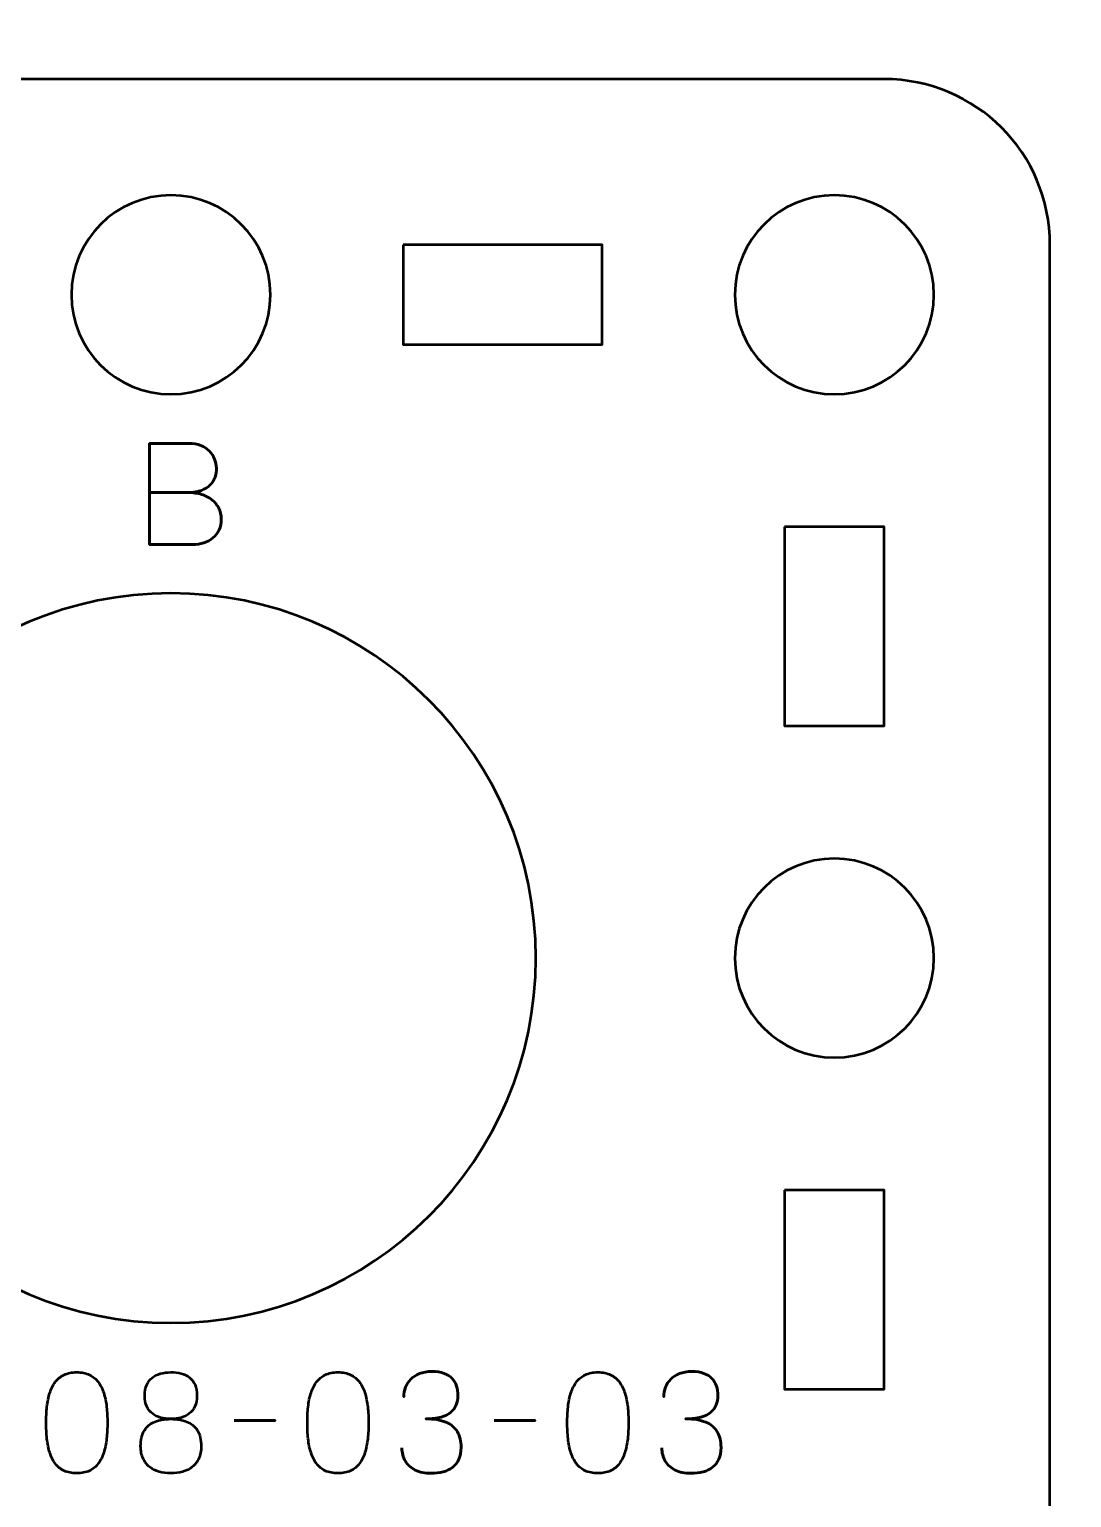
# Model space of a CAD drawing. Header units: centimetres. Extents: x -17.9 to -3.1, y -25.3 to -4.3.
# Drawn here: x -9.577 to -6.435, y -22.077 to -17.65 of the extents above; entities that cross this region are included whole.
import ezdxf

# ---------------------------------------------------------------- set-up
doc = ezdxf.new("R2010")
doc.units = ezdxf.units.CM
doc.header["$MEASUREMENT"] = 0
doc.layers.add('Layer 1', color=7, linetype='Continuous')

msp = doc.modelspace()

# ---------------------------------------------------------------- linework, layer by layer
at = {"layer": 'Layer 1', "color": 22, "lineweight": 53}
msp.add_open_spline([(-17.90003, -24.8499), (-17.90003, -24.8499), (-17.90003, -4.84994), (-17.90003, -4.84994), (-17.90003, -4.84994), (-17.90003, -4.57297), (-17.67694, -4.34998), (-17.39994, -4.34998), (-17.39994, -4.34998), (-17.39994, -4.34998), (-3.60007, -4.34998), (-3.60007, -4.34998), (-3.60007, -4.34998), (-3.32293, -4.34998), (-3.09997, -4.57297), (-3.09997, -4.84994), (-3.09997, -4.84994), (-3.09997, -4.84994), (-3.09997, -24.8499), (-3.09997, -24.8499), (-3.09997, -24.8499), (-3.09997, -25.1269), (-3.32293, -25.34999), (-3.60007, -25.34999), (-3.60007, -25.34999), (-3.60007, -25.34999), (-17.39994, -25.34999), (-17.39994, -25.34999), (-17.39994, -25.34999), (-17.67694, -25.34999), (-17.90003, -25.1269), (-17.90003, -24.8499)], degree=3, knots=[0, 0, 0, 0, 0.125, 0.125, 0.125, 0.125, 0.25, 0.25, 0.25, 0.25, 0.375, 0.375, 0.375, 0.375, 0.5, 0.5, 0.5, 0.5, 0.625, 0.625, 0.625, 0.625, 0.75, 0.75, 0.75, 0.75, 0.875, 0.875, 0.875, 0.875, 1, 1, 1, 1], dxfattribs=at)
at = {"layer": 'Layer 1', "color": 2, "lineweight": 53}
msp.add_open_spline([(-11.29993, -17.79997), (-11.29993, -17.79997), (-7.00006, -17.79997), (-7.00006, -17.79997), (-7.00006, -17.79997), (-6.72292, -17.79997), (-6.49996, -18.02306), (-6.49996, -18.30006), (-6.49996, -18.30006), (-6.49996, -18.30006), (-6.49996, -22.59993), (-6.49996, -22.59993), (-6.49996, -22.59993), (-6.49996, -22.87707), (-6.72292, -23.10003), (-7.00006, -23.10003), (-7.00006, -23.10003), (-7.00006, -23.10003), (-11.29993, -23.10003), (-11.29993, -23.10003), (-11.29993, -23.10003), (-11.57693, -23.10003), (-11.80002, -22.87707), (-11.80002, -22.59993), (-11.80002, -22.59993), (-11.80002, -22.59993), (-11.80002, -18.30006), (-11.80002, -18.30006), (-11.80002, -18.30006), (-11.80002, -18.02306), (-11.57693, -17.79997), (-11.29993, -17.79997)], degree=3, knots=[0, 0, 0, 0, 0.125, 0.125, 0.125, 0.125, 0.25, 0.25, 0.25, 0.25, 0.375, 0.375, 0.375, 0.375, 0.5, 0.5, 0.5, 0.5, 0.625, 0.625, 0.625, 0.625, 0.75, 0.75, 0.75, 0.75, 0.875, 0.875, 0.875, 0.875, 1, 1, 1, 1], dxfattribs=at)
at = {"layer": 'Layer 1', "lineweight": 53}
for points in [[(-8.84992, -18.45), (-8.84992, -18.61577), (-8.98429, -18.75), (-9.14992, -18.75), (-9.14992, -18.75), (-9.31569, -18.75), (-9.44992, -18.61577), (-9.44992, -18.45), (-9.44992, -18.45), (-9.44992, -18.28433), (-9.31569, -18.14999), (-9.14992, -18.14999), (-9.14992, -18.14999), (-8.98429, -18.14999), (-8.84992, -18.28433), (-8.84992, -18.45)], [(-6.84999, -18.45), (-6.84999, -18.61577), (-6.98432, -18.75), (-7.14999, -18.75), (-7.14999, -18.75), (-7.31562, -18.75), (-7.44999, -18.61577), (-7.44999, -18.45), (-7.44999, -18.45), (-7.44999, -18.28433), (-7.31562, -18.14999), (-7.14999, -18.14999), (-7.14999, -18.14999), (-6.98432, -18.14999), (-6.84999, -18.28433), (-6.84999, -18.45)], [(-8.45001, -18.30006), (-8.45001, -18.30006), (-7.85001, -18.30006), (-7.85001, -18.30006), (-7.85001, -18.30006), (-7.85001, -18.30006), (-7.85001, -18.60007), (-7.85001, -18.60007), (-7.85001, -18.60007), (-7.85001, -18.60007), (-8.45001, -18.60007), (-8.45001, -18.60007), (-8.45001, -18.60007), (-8.45001, -18.60007), (-8.45001, -18.30006), (-8.45001, -18.30006)], [(-7.30006, -19.15001), (-7.30006, -19.15001), (-7.00006, -19.15001), (-7.00006, -19.15001), (-7.00006, -19.15001), (-7.00006, -19.15001), (-7.00006, -19.75002), (-7.00006, -19.75002), (-7.00006, -19.75002), (-7.00006, -19.75002), (-7.30006, -19.75002), (-7.30006, -19.75002), (-7.30006, -19.75002), (-7.30006, -19.75002), (-7.30006, -19.15001), (-7.30006, -19.15001)], [(-6.84999, -20.45007), (-6.84999, -20.6157), (-6.98432, -20.75007), (-7.14999, -20.75007), (-7.14999, -20.75007), (-7.31562, -20.75007), (-7.44999, -20.6157), (-7.44999, -20.45007), (-7.44999, -20.45007), (-7.44999, -20.2843), (-7.31562, -20.15007), (-7.14999, -20.15007), (-7.14999, -20.15007), (-6.98432, -20.15007), (-6.84999, -20.2843), (-6.84999, -20.45007)], [(-7.30006, -21.14998), (-7.30006, -21.14998), (-7.00006, -21.14998), (-7.00006, -21.14998), (-7.00006, -21.14998), (-7.00006, -21.14998), (-7.00006, -21.74998), (-7.00006, -21.74998), (-7.00006, -21.74998), (-7.00006, -21.74998), (-7.30006, -21.74998), (-7.30006, -21.74998), (-7.30006, -21.74998), (-7.30006, -21.74998), (-7.30006, -21.14998), (-7.30006, -21.14998)]]:
    msp.add_open_spline(points, degree=3, knots=[0, 0, 0, 0, 0.25, 0.25, 0.25, 0.25, 0.5, 0.5, 0.5, 0.5, 0.75, 0.75, 0.75, 0.75, 1, 1, 1, 1], dxfattribs=at)
at = {"layer": 'Layer 1', "color": 30, "lineweight": 53}
for points, knots in [([(-9.21459, -19.04636), (-9.21459, -19.04636), (-9.09733, -19.04636), (-9.09733, -19.04636), (-9.09733, -19.04636), (-9.08209, -19.04629), (-9.06911, -19.04418), (-9.05817, -19.04001), (-9.05817, -19.04001), (-9.0473, -19.03592), (-9.03849, -19.03035), (-9.03164, -19.02336), (-9.03164, -19.02336), (-9.0248, -19.01638), (-9.01986, -19.00848), (-9.01675, -18.99973), (-9.01675, -18.99973), (-9.01372, -18.99105), (-9.01231, -18.98202), (-9.01266, -18.97271), (-9.01266, -18.97271), (-9.01309, -18.96339), (-9.01506, -18.95436), (-9.01859, -18.94554), (-9.01859, -18.94554), (-9.02205, -18.93672), (-9.02727, -18.92875), (-9.03411, -18.92162), (-9.03411, -18.92162), (-9.04095, -18.9145), (-9.04949, -18.90885), (-9.05986, -18.90469), (-9.05986, -18.90469), (-9.07024, -18.90046), (-9.08244, -18.89827), (-9.09648, -18.8982), (-9.09648, -18.8982), (-9.09648, -18.8982), (-9.21459, -18.8982), (-9.21459, -18.8982), (-9.21459, -18.8982), (-9.21459, -18.8982), (-9.21459, -19.20342), (-9.21459, -19.20342), (-9.21459, -19.20342), (-9.21459, -19.20342), (-9.08463, -19.20342), (-9.08463, -19.20342), (-9.08463, -19.20342), (-9.07249, -19.20342), (-9.0612, -19.20166), (-9.05076, -19.1982), (-9.05076, -19.1982), (-9.04032, -19.19467), (-9.03122, -19.18966), (-9.02332, -19.18296), (-9.02332, -19.18296), (-9.01548, -19.17633), (-9.00935, -19.16828), (-9.00497, -19.15876), (-9.00497, -19.15876), (-9.0006, -19.14923), (-8.99834, -19.13844), (-8.99827, -19.12637), (-8.99827, -19.12637), (-8.99855, -19.11424), (-9.00109, -19.1033), (-9.00596, -19.0935), (-9.00596, -19.0935), (-9.01083, -19.08369), (-9.0176, -19.07529), (-9.02635, -19.06824), (-9.02635, -19.06824), (-9.0351, -19.06125), (-9.04554, -19.05582), (-9.05754, -19.05208), (-9.05754, -19.05208), (-9.06953, -19.04834), (-9.08279, -19.04644), (-9.09733, -19.04636), (-9.09733, -19.04636), (-9.08279, -19.04644), (-9.06953, -19.04834), (-9.05754, -19.05208), (-9.05754, -19.05208), (-9.04554, -19.05582), (-9.0351, -19.06125), (-9.02635, -19.06824), (-9.02635, -19.06824), (-9.0176, -19.07529), (-9.01083, -19.08369), (-9.00596, -19.0935), (-9.00596, -19.0935), (-9.00109, -19.1033), (-8.99855, -19.11424), (-8.99827, -19.12637), (-8.99827, -19.12637), (-8.99834, -19.13844), (-9.0006, -19.14923), (-9.00497, -19.15876), (-9.00497, -19.15876), (-9.00935, -19.16828), (-9.01548, -19.17633), (-9.02332, -19.18296), (-9.02332, -19.18296), (-9.03122, -19.18966), (-9.04032, -19.19467), (-9.05076, -19.1982), (-9.05076, -19.1982), (-9.0612, -19.20166), (-9.07249, -19.20342), (-9.08463, -19.20342), (-9.08463, -19.20342), (-9.08463, -19.20342), (-9.21459, -19.20342), (-9.21459, -19.20342), (-9.21459, -19.20342), (-9.21459, -19.20342), (-9.21459, -18.8982), (-9.21459, -18.8982), (-9.21459, -18.8982), (-9.21459, -18.8982), (-9.09648, -18.8982), (-9.09648, -18.8982), (-9.09648, -18.8982), (-9.08244, -18.89827), (-9.07024, -18.90046), (-9.05986, -18.90469), (-9.05986, -18.90469), (-9.04949, -18.90885), (-9.04095, -18.9145), (-9.03411, -18.92162), (-9.03411, -18.92162), (-9.02727, -18.92875), (-9.02205, -18.93672), (-9.01859, -18.94554), (-9.01859, -18.94554), (-9.01506, -18.95436), (-9.01309, -18.96339), (-9.01266, -18.97271), (-9.01266, -18.97271), (-9.01231, -18.98202), (-9.01372, -18.99105), (-9.01675, -18.99973), (-9.01675, -18.99973), (-9.01986, -19.00848), (-9.0248, -19.01638), (-9.03164, -19.02336), (-9.03164, -19.02336), (-9.03849, -19.03035), (-9.0473, -19.03592), (-9.05817, -19.04001), (-9.05817, -19.04001), (-9.06911, -19.04418), (-9.08209, -19.04629), (-9.09733, -19.04636), (-9.09733, -19.04636), (-9.09733, -19.04636), (-9.21459, -19.04636), (-9.21459, -19.04636)], [0, 0, 0, 0, 0.025, 0.025, 0.025, 0.025, 0.05, 0.05, 0.05, 0.05, 0.075, 0.075, 0.075, 0.075, 0.1, 0.1, 0.1, 0.1, 0.125, 0.125, 0.125, 0.125, 0.15, 0.15, 0.15, 0.15, 0.175, 0.175, 0.175, 0.175, 0.2, 0.2, 0.2, 0.2, 0.225, 0.225, 0.225, 0.225, 0.25, 0.25, 0.25, 0.25, 0.275, 0.275, 0.275, 0.275, 0.3, 0.3, 0.3, 0.3, 0.325, 0.325, 0.325, 0.325, 0.35, 0.35, 0.35, 0.35, 0.375, 0.375, 0.375, 0.375, 0.4, 0.4, 0.4, 0.4, 0.425, 0.425, 0.425, 0.425, 0.45, 0.45, 0.45, 0.45, 0.475, 0.475, 0.475, 0.475, 0.5, 0.5, 0.5, 0.5, 0.525, 0.525, 0.525, 0.525, 0.55, 0.55, 0.55, 0.55, 0.575, 0.575, 0.575, 0.575, 0.6, 0.6, 0.6, 0.6, 0.625, 0.625, 0.625, 0.625, 0.65, 0.65, 0.65, 0.65, 0.675, 0.675, 0.675, 0.675, 0.7, 0.7, 0.7, 0.7, 0.725, 0.725, 0.725, 0.725, 0.75, 0.75, 0.75, 0.75, 0.775, 0.775, 0.775, 0.775, 0.8, 0.8, 0.8, 0.8, 0.825, 0.825, 0.825, 0.825, 0.85, 0.85, 0.85, 0.85, 0.875, 0.875, 0.875, 0.875, 0.9, 0.9, 0.9, 0.9, 0.925, 0.925, 0.925, 0.925, 0.95, 0.95, 0.95, 0.95, 0.975, 0.975, 0.975, 0.975, 1, 1, 1, 1]), ([(-9.43387, -22.00342), (-9.41906, -22.00335), (-9.40629, -22.00074), (-9.39563, -21.99566), (-9.39563, -21.99566), (-9.38505, -21.99058), (-9.37623, -21.98331), (-9.36918, -21.97407), (-9.36918, -21.97407), (-9.36219, -21.96476), (-9.35669, -21.95375), (-9.3526, -21.94105), (-9.3526, -21.94105), (-9.34857, -21.92835), (-9.34568, -21.91445), (-9.34406, -21.89921), (-9.34406, -21.89921), (-9.34236, -21.88397), (-9.34152, -21.86795), (-9.34159, -21.85102), (-9.34159, -21.85102), (-9.34152, -21.83416), (-9.34236, -21.81814), (-9.34406, -21.80297), (-9.34406, -21.80297), (-9.34568, -21.7878), (-9.34857, -21.77383), (-9.3526, -21.76113), (-9.3526, -21.76113), (-9.35669, -21.7485), (-9.36219, -21.7375), (-9.36918, -21.72811), (-9.36918, -21.72811), (-9.37623, -21.7188), (-9.38505, -21.71153), (-9.39563, -21.70645), (-9.39563, -21.70645), (-9.40629, -21.7013), (-9.41906, -21.69869), (-9.43387, -21.69862), (-9.43387, -21.69862), (-9.44869, -21.69869), (-9.46146, -21.7013), (-9.47212, -21.70645), (-9.47212, -21.70645), (-9.4827, -21.71153), (-9.49152, -21.7188), (-9.49857, -21.72811), (-9.49857, -21.72811), (-9.50556, -21.7375), (-9.51106, -21.7485), (-9.51515, -21.76113), (-9.51515, -21.76113), (-9.51918, -21.77383), (-9.52207, -21.7878), (-9.52369, -21.80297), (-9.52369, -21.80297), (-9.52538, -21.81814), (-9.52623, -21.83416), (-9.52616, -21.85102), (-9.52616, -21.85102), (-9.52623, -21.86795), (-9.52538, -21.88397), (-9.52369, -21.89921), (-9.52369, -21.89921), (-9.52207, -21.91445), (-9.51918, -21.92835), (-9.51515, -21.94105), (-9.51515, -21.94105), (-9.51106, -21.95375), (-9.50556, -21.96476), (-9.49857, -21.97407), (-9.49857, -21.97407), (-9.49152, -21.98331), (-9.4827, -21.99058), (-9.47212, -21.99566), (-9.47212, -21.99566), (-9.46146, -22.00074), (-9.44869, -22.00335), (-9.43387, -22.00342)], [0, 0, 0, 0, 0.05, 0.05, 0.05, 0.05, 0.1, 0.1, 0.1, 0.1, 0.15, 0.15, 0.15, 0.15, 0.2, 0.2, 0.2, 0.2, 0.25, 0.25, 0.25, 0.25, 0.3, 0.3, 0.3, 0.3, 0.35, 0.35, 0.35, 0.35, 0.4, 0.4, 0.4, 0.4, 0.45, 0.45, 0.45, 0.45, 0.5, 0.5, 0.5, 0.5, 0.55, 0.55, 0.55, 0.55, 0.6, 0.6, 0.6, 0.6, 0.65, 0.65, 0.65, 0.65, 0.7, 0.7, 0.7, 0.7, 0.75, 0.75, 0.75, 0.75, 0.8, 0.8, 0.8, 0.8, 0.85, 0.85, 0.85, 0.85, 0.9, 0.9, 0.9, 0.9, 0.95, 0.95, 0.95, 0.95, 1, 1, 1, 1]), ([(-9.43387, -22.00342), (-9.41906, -22.00335), (-9.40629, -22.00074), (-9.39563, -21.99566), (-9.39563, -21.99566), (-9.38505, -21.99058), (-9.37623, -21.98331), (-9.36918, -21.97407), (-9.36918, -21.97407), (-9.36219, -21.96476), (-9.35669, -21.95375), (-9.3526, -21.94105), (-9.3526, -21.94105), (-9.34857, -21.92835), (-9.34568, -21.91445), (-9.34406, -21.89921), (-9.34406, -21.89921), (-9.34236, -21.88397), (-9.34152, -21.86795), (-9.34159, -21.85102), (-9.34159, -21.85102), (-9.34152, -21.83416), (-9.34236, -21.81814), (-9.34406, -21.80297), (-9.34406, -21.80297), (-9.34568, -21.7878), (-9.34857, -21.77383), (-9.3526, -21.76113), (-9.3526, -21.76113), (-9.35669, -21.7485), (-9.36219, -21.7375), (-9.36918, -21.72811), (-9.36918, -21.72811), (-9.37623, -21.7188), (-9.38505, -21.71153), (-9.39563, -21.70645), (-9.39563, -21.70645), (-9.40629, -21.7013), (-9.41906, -21.69869), (-9.43387, -21.69862), (-9.43387, -21.69862), (-9.44869, -21.69869), (-9.46146, -21.7013), (-9.47212, -21.70645), (-9.47212, -21.70645), (-9.4827, -21.71153), (-9.49152, -21.7188), (-9.49857, -21.72811), (-9.49857, -21.72811), (-9.50556, -21.7375), (-9.51106, -21.7485), (-9.51515, -21.76113), (-9.51515, -21.76113), (-9.51918, -21.77383), (-9.52207, -21.7878), (-9.52369, -21.80297), (-9.52369, -21.80297), (-9.52538, -21.81814), (-9.52623, -21.83416), (-9.52616, -21.85102), (-9.52616, -21.85102), (-9.52623, -21.86795), (-9.52538, -21.88397), (-9.52369, -21.89921), (-9.52369, -21.89921), (-9.52207, -21.91445), (-9.51918, -21.92835), (-9.51515, -21.94105), (-9.51515, -21.94105), (-9.51106, -21.95375), (-9.50556, -21.96476), (-9.49857, -21.97407), (-9.49857, -21.97407), (-9.49152, -21.98331), (-9.4827, -21.99058), (-9.47212, -21.99566), (-9.47212, -21.99566), (-9.46146, -22.00074), (-9.44869, -22.00335), (-9.43387, -22.00342)], [0, 0, 0, 0, 0.05, 0.05, 0.05, 0.05, 0.1, 0.1, 0.1, 0.1, 0.15, 0.15, 0.15, 0.15, 0.2, 0.2, 0.2, 0.2, 0.25, 0.25, 0.25, 0.25, 0.3, 0.3, 0.3, 0.3, 0.35, 0.35, 0.35, 0.35, 0.4, 0.4, 0.4, 0.4, 0.45, 0.45, 0.45, 0.45, 0.5, 0.5, 0.5, 0.5, 0.55, 0.55, 0.55, 0.55, 0.6, 0.6, 0.6, 0.6, 0.65, 0.65, 0.65, 0.65, 0.7, 0.7, 0.7, 0.7, 0.75, 0.75, 0.75, 0.75, 0.8, 0.8, 0.8, 0.8, 0.85, 0.85, 0.85, 0.85, 0.9, 0.9, 0.9, 0.9, 0.95, 0.95, 0.95, 0.95, 1, 1, 1, 1]), ([(-9.15024, -21.83959), (-9.13938, -21.83959), (-9.12922, -21.83832), (-9.11969, -21.83578), (-9.11969, -21.83578), (-9.11024, -21.83317), (-9.10191, -21.82908), (-9.09465, -21.8235), (-9.09465, -21.8235), (-9.08745, -21.81793), (-9.08181, -21.81066), (-9.07771, -21.8017), (-9.07771, -21.8017), (-9.07362, -21.79281), (-9.07158, -21.78202), (-9.07151, -21.76932), (-9.07151, -21.76932), (-9.07158, -21.75662), (-9.07355, -21.74575), (-9.07743, -21.73672), (-9.07743, -21.73672), (-9.08131, -21.72769), (-9.08682, -21.72028), (-9.09387, -21.71457), (-9.09387, -21.71457), (-9.10093, -21.70892), (-9.10925, -21.70476), (-9.11885, -21.70215), (-9.11885, -21.70215), (-9.12837, -21.69954), (-9.13889, -21.69841), (-9.15024, -21.69862), (-9.15024, -21.69862), (-9.1616, -21.69876), (-9.17212, -21.70025), (-9.18164, -21.70286), (-9.18164, -21.70286), (-9.19124, -21.70554), (-9.19956, -21.70963), (-9.20662, -21.7152), (-9.20662, -21.7152), (-9.21367, -21.72078), (-9.21918, -21.72804), (-9.22306, -21.73693), (-9.22306, -21.73693), (-9.22694, -21.74589), (-9.22891, -21.75662), (-9.22898, -21.76932), (-9.22898, -21.76932), (-9.22891, -21.78202), (-9.22687, -21.79281), (-9.22277, -21.8017), (-9.22277, -21.8017), (-9.21868, -21.81066), (-9.21304, -21.81793), (-9.20577, -21.8235), (-9.20577, -21.8235), (-9.19857, -21.82908), (-9.19025, -21.83317), (-9.18079, -21.83578), (-9.18079, -21.83578), (-9.17127, -21.83832), (-9.16111, -21.83959), (-9.15024, -21.83959)], [0, 0, 0, 0, 0.0625, 0.0625, 0.0625, 0.0625, 0.125, 0.125, 0.125, 0.125, 0.1875, 0.1875, 0.1875, 0.1875, 0.25, 0.25, 0.25, 0.25, 0.3125, 0.3125, 0.3125, 0.3125, 0.375, 0.375, 0.375, 0.375, 0.4375, 0.4375, 0.4375, 0.4375, 0.5, 0.5, 0.5, 0.5, 0.5625, 0.5625, 0.5625, 0.5625, 0.625, 0.625, 0.625, 0.625, 0.6875, 0.6875, 0.6875, 0.6875, 0.75, 0.75, 0.75, 0.75, 0.8125, 0.8125, 0.8125, 0.8125, 0.875, 0.875, 0.875, 0.875, 0.9375, 0.9375, 0.9375, 0.9375, 1, 1, 1, 1]), ([(-9.15024, -21.83959), (-9.13938, -21.83959), (-9.12922, -21.83832), (-9.11969, -21.83578), (-9.11969, -21.83578), (-9.11024, -21.83317), (-9.10191, -21.82908), (-9.09465, -21.8235), (-9.09465, -21.8235), (-9.08745, -21.81793), (-9.08181, -21.81066), (-9.07771, -21.8017), (-9.07771, -21.8017), (-9.07362, -21.79281), (-9.07158, -21.78202), (-9.07151, -21.76932), (-9.07151, -21.76932), (-9.07158, -21.75662), (-9.07355, -21.74575), (-9.07743, -21.73672), (-9.07743, -21.73672), (-9.08131, -21.72769), (-9.08682, -21.72028), (-9.09387, -21.71457), (-9.09387, -21.71457), (-9.10093, -21.70892), (-9.10925, -21.70476), (-9.11885, -21.70215), (-9.11885, -21.70215), (-9.12837, -21.69954), (-9.13889, -21.69841), (-9.15024, -21.69862), (-9.15024, -21.69862), (-9.1616, -21.69876), (-9.17212, -21.70025), (-9.18164, -21.70286), (-9.18164, -21.70286), (-9.19124, -21.70554), (-9.19956, -21.70963), (-9.20662, -21.7152), (-9.20662, -21.7152), (-9.21367, -21.72078), (-9.21918, -21.72804), (-9.22306, -21.73693), (-9.22306, -21.73693), (-9.22694, -21.74589), (-9.22891, -21.75662), (-9.22898, -21.76932), (-9.22898, -21.76932), (-9.22891, -21.78202), (-9.22687, -21.79281), (-9.22277, -21.8017), (-9.22277, -21.8017), (-9.21868, -21.81066), (-9.21304, -21.81793), (-9.20577, -21.8235), (-9.20577, -21.8235), (-9.19857, -21.82908), (-9.19025, -21.83317), (-9.18079, -21.83578), (-9.18079, -21.83578), (-9.17127, -21.83832), (-9.16111, -21.83959), (-9.15024, -21.83959)], [0, 0, 0, 0, 0.0625, 0.0625, 0.0625, 0.0625, 0.125, 0.125, 0.125, 0.125, 0.1875, 0.1875, 0.1875, 0.1875, 0.25, 0.25, 0.25, 0.25, 0.3125, 0.3125, 0.3125, 0.3125, 0.375, 0.375, 0.375, 0.375, 0.4375, 0.4375, 0.4375, 0.4375, 0.5, 0.5, 0.5, 0.5, 0.5625, 0.5625, 0.5625, 0.5625, 0.625, 0.625, 0.625, 0.625, 0.6875, 0.6875, 0.6875, 0.6875, 0.75, 0.75, 0.75, 0.75, 0.8125, 0.8125, 0.8125, 0.8125, 0.875, 0.875, 0.875, 0.875, 0.9375, 0.9375, 0.9375, 0.9375, 1, 1, 1, 1]), ([(-8.64648, -22.00342), (-8.63167, -22.00335), (-8.6189, -22.00074), (-8.60824, -21.99566), (-8.60824, -21.99566), (-8.59766, -21.99058), (-8.58884, -21.98331), (-8.58179, -21.97407), (-8.58179, -21.97407), (-8.5748, -21.96476), (-8.5693, -21.95375), (-8.56521, -21.94105), (-8.56521, -21.94105), (-8.56118, -21.92835), (-8.55829, -21.91445), (-8.55667, -21.89921), (-8.55667, -21.89921), (-8.55497, -21.88397), (-8.55413, -21.86795), (-8.5542, -21.85102), (-8.5542, -21.85102), (-8.55413, -21.83416), (-8.55497, -21.81814), (-8.55667, -21.80297), (-8.55667, -21.80297), (-8.55829, -21.7878), (-8.56118, -21.77383), (-8.56521, -21.76113), (-8.56521, -21.76113), (-8.5693, -21.7485), (-8.5748, -21.7375), (-8.58179, -21.72811), (-8.58179, -21.72811), (-8.58884, -21.7188), (-8.59766, -21.71153), (-8.60824, -21.70645), (-8.60824, -21.70645), (-8.6189, -21.7013), (-8.63167, -21.69869), (-8.64648, -21.69862), (-8.64648, -21.69862), (-8.6613, -21.69869), (-8.67407, -21.7013), (-8.68473, -21.70645), (-8.68473, -21.70645), (-8.69531, -21.71153), (-8.70413, -21.7188), (-8.71118, -21.72811), (-8.71118, -21.72811), (-8.71817, -21.7375), (-8.72367, -21.7485), (-8.72776, -21.76113), (-8.72776, -21.76113), (-8.73179, -21.77383), (-8.73468, -21.7878), (-8.7363, -21.80297), (-8.7363, -21.80297), (-8.73799, -21.81814), (-8.73884, -21.83416), (-8.73877, -21.85102), (-8.73877, -21.85102), (-8.73884, -21.86795), (-8.73799, -21.88397), (-8.7363, -21.89921), (-8.7363, -21.89921), (-8.73468, -21.91445), (-8.73179, -21.92835), (-8.72776, -21.94105), (-8.72776, -21.94105), (-8.72367, -21.95375), (-8.71817, -21.96476), (-8.71118, -21.97407), (-8.71118, -21.97407), (-8.70413, -21.98331), (-8.69531, -21.99058), (-8.68473, -21.99566), (-8.68473, -21.99566), (-8.67407, -22.00074), (-8.6613, -22.00335), (-8.64648, -22.00342)], [0, 0, 0, 0, 0.05, 0.05, 0.05, 0.05, 0.1, 0.1, 0.1, 0.1, 0.15, 0.15, 0.15, 0.15, 0.2, 0.2, 0.2, 0.2, 0.25, 0.25, 0.25, 0.25, 0.3, 0.3, 0.3, 0.3, 0.35, 0.35, 0.35, 0.35, 0.4, 0.4, 0.4, 0.4, 0.45, 0.45, 0.45, 0.45, 0.5, 0.5, 0.5, 0.5, 0.55, 0.55, 0.55, 0.55, 0.6, 0.6, 0.6, 0.6, 0.65, 0.65, 0.65, 0.65, 0.7, 0.7, 0.7, 0.7, 0.75, 0.75, 0.75, 0.75, 0.8, 0.8, 0.8, 0.8, 0.85, 0.85, 0.85, 0.85, 0.9, 0.9, 0.9, 0.9, 0.95, 0.95, 0.95, 0.95, 1, 1, 1, 1]), ([(-8.64648, -22.00342), (-8.63167, -22.00335), (-8.6189, -22.00074), (-8.60824, -21.99566), (-8.60824, -21.99566), (-8.59766, -21.99058), (-8.58884, -21.98331), (-8.58179, -21.97407), (-8.58179, -21.97407), (-8.5748, -21.96476), (-8.5693, -21.95375), (-8.56521, -21.94105), (-8.56521, -21.94105), (-8.56118, -21.92835), (-8.55829, -21.91445), (-8.55667, -21.89921), (-8.55667, -21.89921), (-8.55497, -21.88397), (-8.55413, -21.86795), (-8.5542, -21.85102), (-8.5542, -21.85102), (-8.55413, -21.83416), (-8.55497, -21.81814), (-8.55667, -21.80297), (-8.55667, -21.80297), (-8.55829, -21.7878), (-8.56118, -21.77383), (-8.56521, -21.76113), (-8.56521, -21.76113), (-8.5693, -21.7485), (-8.5748, -21.7375), (-8.58179, -21.72811), (-8.58179, -21.72811), (-8.58884, -21.7188), (-8.59766, -21.71153), (-8.60824, -21.70645), (-8.60824, -21.70645), (-8.6189, -21.7013), (-8.63167, -21.69869), (-8.64648, -21.69862), (-8.64648, -21.69862), (-8.6613, -21.69869), (-8.67407, -21.7013), (-8.68473, -21.70645), (-8.68473, -21.70645), (-8.69531, -21.71153), (-8.70413, -21.7188), (-8.71118, -21.72811), (-8.71118, -21.72811), (-8.71817, -21.7375), (-8.72367, -21.7485), (-8.72776, -21.76113), (-8.72776, -21.76113), (-8.73179, -21.77383), (-8.73468, -21.7878), (-8.7363, -21.80297), (-8.7363, -21.80297), (-8.73799, -21.81814), (-8.73884, -21.83416), (-8.73877, -21.85102), (-8.73877, -21.85102), (-8.73884, -21.86795), (-8.73799, -21.88397), (-8.7363, -21.89921), (-8.7363, -21.89921), (-8.73468, -21.91445), (-8.73179, -21.92835), (-8.72776, -21.94105), (-8.72776, -21.94105), (-8.72367, -21.95375), (-8.71817, -21.96476), (-8.71118, -21.97407), (-8.71118, -21.97407), (-8.70413, -21.98331), (-8.69531, -21.99058), (-8.68473, -21.99566), (-8.68473, -21.99566), (-8.67407, -22.00074), (-8.6613, -22.00335), (-8.64648, -22.00342)], [0, 0, 0, 0, 0.05, 0.05, 0.05, 0.05, 0.1, 0.1, 0.1, 0.1, 0.15, 0.15, 0.15, 0.15, 0.2, 0.2, 0.2, 0.2, 0.25, 0.25, 0.25, 0.25, 0.3, 0.3, 0.3, 0.3, 0.35, 0.35, 0.35, 0.35, 0.4, 0.4, 0.4, 0.4, 0.45, 0.45, 0.45, 0.45, 0.5, 0.5, 0.5, 0.5, 0.55, 0.55, 0.55, 0.55, 0.6, 0.6, 0.6, 0.6, 0.65, 0.65, 0.65, 0.65, 0.7, 0.7, 0.7, 0.7, 0.75, 0.75, 0.75, 0.75, 0.8, 0.8, 0.8, 0.8, 0.85, 0.85, 0.85, 0.85, 0.9, 0.9, 0.9, 0.9, 0.95, 0.95, 0.95, 0.95, 1, 1, 1, 1]), ([(-8.45387, -21.9268), (-8.4538, -21.94204), (-8.45027, -21.9553), (-8.44329, -21.9668), (-8.44329, -21.9668), (-8.4363, -21.97823), (-8.42635, -21.98719), (-8.41337, -21.99361), (-8.41337, -21.99361), (-8.40039, -22.00003), (-8.3848, -22.00328), (-8.36666, -22.00342), (-8.36666, -22.00342), (-8.35305, -22.00342), (-8.3407, -22.00201), (-8.32948, -21.99905), (-8.32948, -21.99905), (-8.31833, -21.99608), (-8.30874, -21.9915), (-8.30062, -21.98522), (-8.30062, -21.98522), (-8.29251, -21.97894), (-8.2863, -21.97082), (-8.28186, -21.96095), (-8.28186, -21.96095), (-8.27748, -21.951), (-8.2753, -21.93907), (-8.27523, -21.9251), (-8.27523, -21.9251), (-8.27515, -21.90648), (-8.27896, -21.89074), (-8.28651, -21.87797), (-8.28651, -21.87797), (-8.29406, -21.8652), (-8.30578, -21.85561), (-8.32151, -21.84905), (-8.32151, -21.84905), (-8.33724, -21.84248), (-8.35742, -21.83917), (-8.3819, -21.83917), (-8.3819, -21.83917), (-8.36363, -21.83924), (-8.34832, -21.83755), (-8.33583, -21.83409), (-8.33583, -21.83409), (-8.32341, -21.83063), (-8.31347, -21.82576), (-8.30599, -21.81941), (-8.30599, -21.81941), (-8.29851, -21.81313), (-8.29308, -21.80565), (-8.28983, -21.79705), (-8.28983, -21.79705), (-8.28651, -21.78851), (-8.28489, -21.77913), (-8.28496, -21.7689), (-8.28496, -21.7689), (-8.28489, -21.75866), (-8.2863, -21.74921), (-8.28912, -21.74046), (-8.28912, -21.74046), (-8.29188, -21.73171), (-8.29639, -21.72402), (-8.30253, -21.71746), (-8.30253, -21.71746), (-8.30867, -21.7109), (-8.31678, -21.70575), (-8.32673, -21.70208), (-8.32673, -21.70208), (-8.33675, -21.69841), (-8.34896, -21.69658), (-8.36328, -21.69651), (-8.36328, -21.69651), (-8.37753, -21.69658), (-8.39002, -21.69869), (-8.4006, -21.70279), (-8.4006, -21.70279), (-8.41126, -21.70688), (-8.42, -21.71245), (-8.42706, -21.71958), (-8.42706, -21.71958), (-8.43404, -21.7267), (-8.43927, -21.73482), (-8.44272, -21.74399), (-8.44272, -21.74399), (-8.44625, -21.75316), (-8.44794, -21.7629), (-8.44794, -21.77313), (-8.44794, -21.77313), (-8.44794, -21.7629), (-8.44625, -21.75316), (-8.44272, -21.74399), (-8.44272, -21.74399), (-8.43927, -21.73482), (-8.43404, -21.7267), (-8.42706, -21.71958), (-8.42706, -21.71958), (-8.42, -21.71245), (-8.41126, -21.70688), (-8.4006, -21.70279), (-8.4006, -21.70279), (-8.39002, -21.69869), (-8.37753, -21.69658), (-8.36328, -21.69651), (-8.36328, -21.69651), (-8.34896, -21.69658), (-8.33675, -21.69841), (-8.32673, -21.70208), (-8.32673, -21.70208), (-8.31678, -21.70575), (-8.30867, -21.7109), (-8.30253, -21.71746), (-8.30253, -21.71746), (-8.29639, -21.72402), (-8.29188, -21.73171), (-8.28912, -21.74046), (-8.28912, -21.74046), (-8.2863, -21.74921), (-8.28489, -21.75866), (-8.28496, -21.7689), (-8.28496, -21.7689), (-8.28489, -21.77913), (-8.28651, -21.78851), (-8.28983, -21.79705), (-8.28983, -21.79705), (-8.29308, -21.80565), (-8.29851, -21.81313), (-8.30599, -21.81941), (-8.30599, -21.81941), (-8.31347, -21.82576), (-8.32341, -21.83063), (-8.33583, -21.83409), (-8.33583, -21.83409), (-8.34832, -21.83755), (-8.36363, -21.83924), (-8.3819, -21.83917), (-8.3819, -21.83917), (-8.35742, -21.83917), (-8.33724, -21.84248), (-8.32151, -21.84905), (-8.32151, -21.84905), (-8.30578, -21.85561), (-8.29406, -21.8652), (-8.28651, -21.87797), (-8.28651, -21.87797), (-8.27896, -21.89074), (-8.27515, -21.90648), (-8.27523, -21.9251), (-8.27523, -21.9251), (-8.2753, -21.93907), (-8.27748, -21.951), (-8.28186, -21.96095), (-8.28186, -21.96095), (-8.2863, -21.97082), (-8.29251, -21.97894), (-8.30062, -21.98522), (-8.30062, -21.98522), (-8.30874, -21.9915), (-8.31833, -21.99608), (-8.32948, -21.99905), (-8.32948, -21.99905), (-8.3407, -22.00201), (-8.35305, -22.00342), (-8.36666, -22.00342), (-8.36666, -22.00342), (-8.3848, -22.00328), (-8.40039, -22.00003), (-8.41337, -21.99361), (-8.41337, -21.99361), (-8.42635, -21.98719), (-8.4363, -21.97823), (-8.44329, -21.9668), (-8.44329, -21.9668), (-8.45027, -21.9553), (-8.4538, -21.94204), (-8.45387, -21.9268)], [0, 0, 0, 0, 0.0227273, 0.0227273, 0.0227273, 0.0227273, 0.0454545, 0.0454545, 0.0454545, 0.0454545, 0.0681818, 0.0681818, 0.0681818, 0.0681818, 0.0909091, 0.0909091, 0.0909091, 0.0909091, 0.1136364, 0.1136364, 0.1136364, 0.1136364, 0.1363636, 0.1363636, 0.1363636, 0.1363636, 0.1590909, 0.1590909, 0.1590909, 0.1590909, 0.1818182, 0.1818182, 0.1818182, 0.1818182, 0.2045455, 0.2045455, 0.2045455, 0.2045455, 0.2272727, 0.2272727, 0.2272727, 0.2272727, 0.25, 0.25, 0.25, 0.25, 0.2727273, 0.2727273, 0.2727273, 0.2727273, 0.2954545, 0.2954545, 0.2954545, 0.2954545, 0.3181818, 0.3181818, 0.3181818, 0.3181818, 0.3409091, 0.3409091, 0.3409091, 0.3409091, 0.3636364, 0.3636364, 0.3636364, 0.3636364, 0.3863636, 0.3863636, 0.3863636, 0.3863636, 0.4090909, 0.4090909, 0.4090909, 0.4090909, 0.4318182, 0.4318182, 0.4318182, 0.4318182, 0.4545455, 0.4545455, 0.4545455, 0.4545455, 0.4772727, 0.4772727, 0.4772727, 0.4772727, 0.5, 0.5, 0.5, 0.5, 0.5227273, 0.5227273, 0.5227273, 0.5227273, 0.5454545, 0.5454545, 0.5454545, 0.5454545, 0.5681818, 0.5681818, 0.5681818, 0.5681818, 0.5909091, 0.5909091, 0.5909091, 0.5909091, 0.6136364, 0.6136364, 0.6136364, 0.6136364, 0.6363636, 0.6363636, 0.6363636, 0.6363636, 0.6590909, 0.6590909, 0.6590909, 0.6590909, 0.6818182, 0.6818182, 0.6818182, 0.6818182, 0.7045455, 0.7045455, 0.7045455, 0.7045455, 0.7272727, 0.7272727, 0.7272727, 0.7272727, 0.75, 0.75, 0.75, 0.75, 0.7727273, 0.7727273, 0.7727273, 0.7727273, 0.7954545, 0.7954545, 0.7954545, 0.7954545, 0.8181818, 0.8181818, 0.8181818, 0.8181818, 0.8409091, 0.8409091, 0.8409091, 0.8409091, 0.8636364, 0.8636364, 0.8636364, 0.8636364, 0.8863636, 0.8863636, 0.8863636, 0.8863636, 0.9090909, 0.9090909, 0.9090909, 0.9090909, 0.9318182, 0.9318182, 0.9318182, 0.9318182, 0.9545455, 0.9545455, 0.9545455, 0.9545455, 0.9772727, 0.9772727, 0.9772727, 0.9772727, 1, 1, 1, 1]), ([(-7.8629, -22.00342), (-7.84809, -22.00335), (-7.83532, -22.00074), (-7.82466, -21.99566), (-7.82466, -21.99566), (-7.81408, -21.99058), (-7.80526, -21.98331), (-7.79821, -21.97407), (-7.79821, -21.97407), (-7.79122, -21.96476), (-7.78572, -21.95375), (-7.78163, -21.94105), (-7.78163, -21.94105), (-7.7776, -21.92835), (-7.77471, -21.91445), (-7.77309, -21.89921), (-7.77309, -21.89921), (-7.77139, -21.88397), (-7.77055, -21.86795), (-7.77062, -21.85102), (-7.77062, -21.85102), (-7.77055, -21.83416), (-7.77139, -21.81814), (-7.77309, -21.80297), (-7.77309, -21.80297), (-7.77471, -21.7878), (-7.7776, -21.77383), (-7.78163, -21.76113), (-7.78163, -21.76113), (-7.78572, -21.7485), (-7.79122, -21.7375), (-7.79821, -21.72811), (-7.79821, -21.72811), (-7.80526, -21.7188), (-7.81408, -21.71153), (-7.82466, -21.70645), (-7.82466, -21.70645), (-7.83532, -21.7013), (-7.84809, -21.69869), (-7.8629, -21.69862), (-7.8629, -21.69862), (-7.87772, -21.69869), (-7.89049, -21.7013), (-7.90115, -21.70645), (-7.90115, -21.70645), (-7.91173, -21.71153), (-7.92055, -21.7188), (-7.9276, -21.72811), (-7.9276, -21.72811), (-7.93459, -21.7375), (-7.94009, -21.7485), (-7.94418, -21.76113), (-7.94418, -21.76113), (-7.94821, -21.77383), (-7.9511, -21.7878), (-7.95272, -21.80297), (-7.95272, -21.80297), (-7.95441, -21.81814), (-7.95526, -21.83416), (-7.95519, -21.85102), (-7.95519, -21.85102), (-7.95526, -21.86795), (-7.95441, -21.88397), (-7.95272, -21.89921), (-7.95272, -21.89921), (-7.9511, -21.91445), (-7.94821, -21.92835), (-7.94418, -21.94105), (-7.94418, -21.94105), (-7.94009, -21.95375), (-7.93459, -21.96476), (-7.9276, -21.97407), (-7.9276, -21.97407), (-7.92055, -21.98331), (-7.91173, -21.99058), (-7.90115, -21.99566), (-7.90115, -21.99566), (-7.89049, -22.00074), (-7.87772, -22.00335), (-7.8629, -22.00342)], [0, 0, 0, 0, 0.05, 0.05, 0.05, 0.05, 0.1, 0.1, 0.1, 0.1, 0.15, 0.15, 0.15, 0.15, 0.2, 0.2, 0.2, 0.2, 0.25, 0.25, 0.25, 0.25, 0.3, 0.3, 0.3, 0.3, 0.35, 0.35, 0.35, 0.35, 0.4, 0.4, 0.4, 0.4, 0.45, 0.45, 0.45, 0.45, 0.5, 0.5, 0.5, 0.5, 0.55, 0.55, 0.55, 0.55, 0.6, 0.6, 0.6, 0.6, 0.65, 0.65, 0.65, 0.65, 0.7, 0.7, 0.7, 0.7, 0.75, 0.75, 0.75, 0.75, 0.8, 0.8, 0.8, 0.8, 0.85, 0.85, 0.85, 0.85, 0.9, 0.9, 0.9, 0.9, 0.95, 0.95, 0.95, 0.95, 1, 1, 1, 1]), ([(-7.8629, -22.00342), (-7.84809, -22.00335), (-7.83532, -22.00074), (-7.82466, -21.99566), (-7.82466, -21.99566), (-7.81408, -21.99058), (-7.80526, -21.98331), (-7.79821, -21.97407), (-7.79821, -21.97407), (-7.79122, -21.96476), (-7.78572, -21.95375), (-7.78163, -21.94105), (-7.78163, -21.94105), (-7.7776, -21.92835), (-7.77471, -21.91445), (-7.77309, -21.89921), (-7.77309, -21.89921), (-7.77139, -21.88397), (-7.77055, -21.86795), (-7.77062, -21.85102), (-7.77062, -21.85102), (-7.77055, -21.83416), (-7.77139, -21.81814), (-7.77309, -21.80297), (-7.77309, -21.80297), (-7.77471, -21.7878), (-7.7776, -21.77383), (-7.78163, -21.76113), (-7.78163, -21.76113), (-7.78572, -21.7485), (-7.79122, -21.7375), (-7.79821, -21.72811), (-7.79821, -21.72811), (-7.80526, -21.7188), (-7.81408, -21.71153), (-7.82466, -21.70645), (-7.82466, -21.70645), (-7.83532, -21.7013), (-7.84809, -21.69869), (-7.8629, -21.69862), (-7.8629, -21.69862), (-7.87772, -21.69869), (-7.89049, -21.7013), (-7.90115, -21.70645), (-7.90115, -21.70645), (-7.91173, -21.71153), (-7.92055, -21.7188), (-7.9276, -21.72811), (-7.9276, -21.72811), (-7.93459, -21.7375), (-7.94009, -21.7485), (-7.94418, -21.76113), (-7.94418, -21.76113), (-7.94821, -21.77383), (-7.9511, -21.7878), (-7.95272, -21.80297), (-7.95272, -21.80297), (-7.95441, -21.81814), (-7.95526, -21.83416), (-7.95519, -21.85102), (-7.95519, -21.85102), (-7.95526, -21.86795), (-7.95441, -21.88397), (-7.95272, -21.89921), (-7.95272, -21.89921), (-7.9511, -21.91445), (-7.94821, -21.92835), (-7.94418, -21.94105), (-7.94418, -21.94105), (-7.94009, -21.95375), (-7.93459, -21.96476), (-7.9276, -21.97407), (-7.9276, -21.97407), (-7.92055, -21.98331), (-7.91173, -21.99058), (-7.90115, -21.99566), (-7.90115, -21.99566), (-7.89049, -22.00074), (-7.87772, -22.00335), (-7.8629, -22.00342)], [0, 0, 0, 0, 0.05, 0.05, 0.05, 0.05, 0.1, 0.1, 0.1, 0.1, 0.15, 0.15, 0.15, 0.15, 0.2, 0.2, 0.2, 0.2, 0.25, 0.25, 0.25, 0.25, 0.3, 0.3, 0.3, 0.3, 0.35, 0.35, 0.35, 0.35, 0.4, 0.4, 0.4, 0.4, 0.45, 0.45, 0.45, 0.45, 0.5, 0.5, 0.5, 0.5, 0.55, 0.55, 0.55, 0.55, 0.6, 0.6, 0.6, 0.6, 0.65, 0.65, 0.65, 0.65, 0.7, 0.7, 0.7, 0.7, 0.75, 0.75, 0.75, 0.75, 0.8, 0.8, 0.8, 0.8, 0.85, 0.85, 0.85, 0.85, 0.9, 0.9, 0.9, 0.9, 0.95, 0.95, 0.95, 0.95, 1, 1, 1, 1]), ([(-7.67029, -21.9268), (-7.67022, -21.94204), (-7.66669, -21.9553), (-7.65971, -21.9668), (-7.65971, -21.9668), (-7.65272, -21.97823), (-7.64277, -21.98719), (-7.62979, -21.99361), (-7.62979, -21.99361), (-7.61681, -22.00003), (-7.60122, -22.00328), (-7.58308, -22.00342), (-7.58308, -22.00342), (-7.56947, -22.00342), (-7.55712, -22.00201), (-7.5459, -21.99905), (-7.5459, -21.99905), (-7.53475, -21.99608), (-7.52516, -21.9915), (-7.51704, -21.98522), (-7.51704, -21.98522), (-7.50893, -21.97894), (-7.50272, -21.97082), (-7.49828, -21.96095), (-7.49828, -21.96095), (-7.4939, -21.951), (-7.49172, -21.93907), (-7.49165, -21.9251), (-7.49165, -21.9251), (-7.49157, -21.90648), (-7.49538, -21.89074), (-7.50293, -21.87797), (-7.50293, -21.87797), (-7.51048, -21.8652), (-7.5222, -21.85561), (-7.53793, -21.84905), (-7.53793, -21.84905), (-7.55366, -21.84248), (-7.57384, -21.83917), (-7.59832, -21.83917), (-7.59832, -21.83917), (-7.58005, -21.83924), (-7.56474, -21.83755), (-7.55225, -21.83409), (-7.55225, -21.83409), (-7.53983, -21.83063), (-7.52989, -21.82576), (-7.52241, -21.81941), (-7.52241, -21.81941), (-7.51493, -21.81313), (-7.5095, -21.80565), (-7.50625, -21.79705), (-7.50625, -21.79705), (-7.50293, -21.78851), (-7.50131, -21.77913), (-7.50138, -21.7689), (-7.50138, -21.7689), (-7.50131, -21.75866), (-7.50272, -21.74921), (-7.50554, -21.74046), (-7.50554, -21.74046), (-7.5083, -21.73171), (-7.51281, -21.72402), (-7.51895, -21.71746), (-7.51895, -21.71746), (-7.52509, -21.7109), (-7.5332, -21.70575), (-7.54315, -21.70208), (-7.54315, -21.70208), (-7.55317, -21.69841), (-7.56538, -21.69658), (-7.5797, -21.69651), (-7.5797, -21.69651), (-7.59395, -21.69658), (-7.60644, -21.69869), (-7.61702, -21.70279), (-7.61702, -21.70279), (-7.62768, -21.70688), (-7.63642, -21.71245), (-7.64348, -21.71958), (-7.64348, -21.71958), (-7.65046, -21.7267), (-7.65569, -21.73482), (-7.65914, -21.74399), (-7.65914, -21.74399), (-7.66267, -21.75316), (-7.66436, -21.7629), (-7.66436, -21.77313), (-7.66436, -21.77313), (-7.66436, -21.7629), (-7.66267, -21.75316), (-7.65914, -21.74399), (-7.65914, -21.74399), (-7.65569, -21.73482), (-7.65046, -21.7267), (-7.64348, -21.71958), (-7.64348, -21.71958), (-7.63642, -21.71245), (-7.62768, -21.70688), (-7.61702, -21.70279), (-7.61702, -21.70279), (-7.60644, -21.69869), (-7.59395, -21.69658), (-7.5797, -21.69651), (-7.5797, -21.69651), (-7.56538, -21.69658), (-7.55317, -21.69841), (-7.54315, -21.70208), (-7.54315, -21.70208), (-7.5332, -21.70575), (-7.52509, -21.7109), (-7.51895, -21.71746), (-7.51895, -21.71746), (-7.51281, -21.72402), (-7.5083, -21.73171), (-7.50554, -21.74046), (-7.50554, -21.74046), (-7.50272, -21.74921), (-7.50131, -21.75866), (-7.50138, -21.7689), (-7.50138, -21.7689), (-7.50131, -21.77913), (-7.50293, -21.78851), (-7.50625, -21.79705), (-7.50625, -21.79705), (-7.5095, -21.80565), (-7.51493, -21.81313), (-7.52241, -21.81941), (-7.52241, -21.81941), (-7.52989, -21.82576), (-7.53983, -21.83063), (-7.55225, -21.83409), (-7.55225, -21.83409), (-7.56474, -21.83755), (-7.58005, -21.83924), (-7.59832, -21.83917), (-7.59832, -21.83917), (-7.57384, -21.83917), (-7.55366, -21.84248), (-7.53793, -21.84905), (-7.53793, -21.84905), (-7.5222, -21.85561), (-7.51048, -21.8652), (-7.50293, -21.87797), (-7.50293, -21.87797), (-7.49538, -21.89074), (-7.49157, -21.90648), (-7.49165, -21.9251), (-7.49165, -21.9251), (-7.49172, -21.93907), (-7.4939, -21.951), (-7.49828, -21.96095), (-7.49828, -21.96095), (-7.50272, -21.97082), (-7.50893, -21.97894), (-7.51704, -21.98522), (-7.51704, -21.98522), (-7.52516, -21.9915), (-7.53475, -21.99608), (-7.5459, -21.99905), (-7.5459, -21.99905), (-7.55712, -22.00201), (-7.56947, -22.00342), (-7.58308, -22.00342), (-7.58308, -22.00342), (-7.60122, -22.00328), (-7.61681, -22.00003), (-7.62979, -21.99361), (-7.62979, -21.99361), (-7.64277, -21.98719), (-7.65272, -21.97823), (-7.65971, -21.9668), (-7.65971, -21.9668), (-7.66669, -21.9553), (-7.67022, -21.94204), (-7.67029, -21.9268)], [0, 0, 0, 0, 0.0227273, 0.0227273, 0.0227273, 0.0227273, 0.0454545, 0.0454545, 0.0454545, 0.0454545, 0.0681818, 0.0681818, 0.0681818, 0.0681818, 0.0909091, 0.0909091, 0.0909091, 0.0909091, 0.1136364, 0.1136364, 0.1136364, 0.1136364, 0.1363636, 0.1363636, 0.1363636, 0.1363636, 0.1590909, 0.1590909, 0.1590909, 0.1590909, 0.1818182, 0.1818182, 0.1818182, 0.1818182, 0.2045455, 0.2045455, 0.2045455, 0.2045455, 0.2272727, 0.2272727, 0.2272727, 0.2272727, 0.25, 0.25, 0.25, 0.25, 0.2727273, 0.2727273, 0.2727273, 0.2727273, 0.2954545, 0.2954545, 0.2954545, 0.2954545, 0.3181818, 0.3181818, 0.3181818, 0.3181818, 0.3409091, 0.3409091, 0.3409091, 0.3409091, 0.3636364, 0.3636364, 0.3636364, 0.3636364, 0.3863636, 0.3863636, 0.3863636, 0.3863636, 0.4090909, 0.4090909, 0.4090909, 0.4090909, 0.4318182, 0.4318182, 0.4318182, 0.4318182, 0.4545455, 0.4545455, 0.4545455, 0.4545455, 0.4772727, 0.4772727, 0.4772727, 0.4772727, 0.5, 0.5, 0.5, 0.5, 0.5227273, 0.5227273, 0.5227273, 0.5227273, 0.5454545, 0.5454545, 0.5454545, 0.5454545, 0.5681818, 0.5681818, 0.5681818, 0.5681818, 0.5909091, 0.5909091, 0.5909091, 0.5909091, 0.6136364, 0.6136364, 0.6136364, 0.6136364, 0.6363636, 0.6363636, 0.6363636, 0.6363636, 0.6590909, 0.6590909, 0.6590909, 0.6590909, 0.6818182, 0.6818182, 0.6818182, 0.6818182, 0.7045455, 0.7045455, 0.7045455, 0.7045455, 0.7272727, 0.7272727, 0.7272727, 0.7272727, 0.75, 0.75, 0.75, 0.75, 0.7727273, 0.7727273, 0.7727273, 0.7727273, 0.7954545, 0.7954545, 0.7954545, 0.7954545, 0.8181818, 0.8181818, 0.8181818, 0.8181818, 0.8409091, 0.8409091, 0.8409091, 0.8409091, 0.8636364, 0.8636364, 0.8636364, 0.8636364, 0.8863636, 0.8863636, 0.8863636, 0.8863636, 0.9090909, 0.9090909, 0.9090909, 0.9090909, 0.9318182, 0.9318182, 0.9318182, 0.9318182, 0.9545455, 0.9545455, 0.9545455, 0.9545455, 0.9772727, 0.9772727, 0.9772727, 0.9772727, 1, 1, 1, 1]), ([(-9.15024, -22.00342), (-9.13754, -22.00342), (-9.12569, -22.00194), (-9.11468, -21.99883), (-9.11468, -21.99883), (-9.10368, -21.99573), (-9.09401, -21.99086), (-9.08562, -21.98423), (-9.08562, -21.98423), (-9.07729, -21.97767), (-9.07073, -21.9692), (-9.066, -21.95876), (-9.066, -21.95876), (-9.06127, -21.94839), (-9.05888, -21.9359), (-9.05881, -21.92129), (-9.05881, -21.92129), (-9.05895, -21.90189), (-9.06276, -21.88616), (-9.07031, -21.87416), (-9.07031, -21.87416), (-9.07785, -21.8621), (-9.08844, -21.85335), (-9.10206, -21.84778), (-9.10206, -21.84778), (-9.11574, -21.84227), (-9.13176, -21.83952), (-9.15024, -21.83959), (-9.15024, -21.83959), (-9.16866, -21.83952), (-9.18475, -21.84227), (-9.19829, -21.84778), (-9.19829, -21.84778), (-9.21191, -21.85335), (-9.22242, -21.8621), (-9.2299, -21.87416), (-9.2299, -21.87416), (-9.23738, -21.88616), (-9.24119, -21.90189), (-9.24126, -21.92129), (-9.24126, -21.92129), (-9.24119, -21.9359), (-9.23879, -21.94839), (-9.23406, -21.95876), (-9.23406, -21.95876), (-9.22934, -21.9692), (-9.22285, -21.97767), (-9.21445, -21.98423), (-9.21445, -21.98423), (-9.20612, -21.99086), (-9.19653, -21.99573), (-9.18552, -21.99883), (-9.18552, -21.99883), (-9.17459, -22.00194), (-9.1628, -22.00342), (-9.15024, -22.00342)], [0, 0, 0, 0, 0.0714286, 0.0714286, 0.0714286, 0.0714286, 0.1428571, 0.1428571, 0.1428571, 0.1428571, 0.2142857, 0.2142857, 0.2142857, 0.2142857, 0.2857143, 0.2857143, 0.2857143, 0.2857143, 0.3571429, 0.3571429, 0.3571429, 0.3571429, 0.4285714, 0.4285714, 0.4285714, 0.4285714, 0.5, 0.5, 0.5, 0.5, 0.5714286, 0.5714286, 0.5714286, 0.5714286, 0.6428571, 0.6428571, 0.6428571, 0.6428571, 0.7142857, 0.7142857, 0.7142857, 0.7142857, 0.7857143, 0.7857143, 0.7857143, 0.7857143, 0.8571429, 0.8571429, 0.8571429, 0.8571429, 0.9285714, 0.9285714, 0.9285714, 0.9285714, 1, 1, 1, 1]), ([(-9.15024, -22.00342), (-9.13754, -22.00342), (-9.12569, -22.00194), (-9.11468, -21.99883), (-9.11468, -21.99883), (-9.10368, -21.99573), (-9.09401, -21.99086), (-9.08562, -21.98423), (-9.08562, -21.98423), (-9.07729, -21.97767), (-9.07073, -21.9692), (-9.066, -21.95876), (-9.066, -21.95876), (-9.06127, -21.94839), (-9.05888, -21.9359), (-9.05881, -21.92129), (-9.05881, -21.92129), (-9.05895, -21.90189), (-9.06276, -21.88616), (-9.07031, -21.87416), (-9.07031, -21.87416), (-9.07785, -21.8621), (-9.08844, -21.85335), (-9.10206, -21.84778), (-9.10206, -21.84778), (-9.11574, -21.84227), (-9.13176, -21.83952), (-9.15024, -21.83959), (-9.15024, -21.83959), (-9.16866, -21.83952), (-9.18475, -21.84227), (-9.19829, -21.84778), (-9.19829, -21.84778), (-9.21191, -21.85335), (-9.22242, -21.8621), (-9.2299, -21.87416), (-9.2299, -21.87416), (-9.23738, -21.88616), (-9.24119, -21.90189), (-9.24126, -21.92129), (-9.24126, -21.92129), (-9.24119, -21.9359), (-9.23879, -21.94839), (-9.23406, -21.95876), (-9.23406, -21.95876), (-9.22934, -21.9692), (-9.22285, -21.97767), (-9.21445, -21.98423), (-9.21445, -21.98423), (-9.20612, -21.99086), (-9.19653, -21.99573), (-9.18552, -21.99883), (-9.18552, -21.99883), (-9.17459, -22.00194), (-9.1628, -22.00342), (-9.15024, -22.00342)], [0, 0, 0, 0, 0.0714286, 0.0714286, 0.0714286, 0.0714286, 0.1428571, 0.1428571, 0.1428571, 0.1428571, 0.2142857, 0.2142857, 0.2142857, 0.2142857, 0.2857143, 0.2857143, 0.2857143, 0.2857143, 0.3571429, 0.3571429, 0.3571429, 0.3571429, 0.4285714, 0.4285714, 0.4285714, 0.4285714, 0.5, 0.5, 0.5, 0.5, 0.5714286, 0.5714286, 0.5714286, 0.5714286, 0.6428571, 0.6428571, 0.6428571, 0.6428571, 0.7142857, 0.7142857, 0.7142857, 0.7142857, 0.7857143, 0.7857143, 0.7857143, 0.7857143, 0.8571429, 0.8571429, 0.8571429, 0.8571429, 0.9285714, 0.9285714, 0.9285714, 0.9285714, 1, 1, 1, 1]), ([(-8.9589, -21.84382), (-8.9589, -21.84382), (-8.83571, -21.84382), (-8.83571, -21.84382), (-8.83571, -21.84382), (-8.83571, -21.84382), (-8.9589, -21.84382), (-8.9589, -21.84382)], [0, 0, 0, 0, 0.5, 0.5, 0.5, 0.5, 1, 1, 1, 1]), ([(-8.17532, -21.84382), (-8.17532, -21.84382), (-8.05213, -21.84382), (-8.05213, -21.84382), (-8.05213, -21.84382), (-8.05213, -21.84382), (-8.17532, -21.84382), (-8.17532, -21.84382)], [0, 0, 0, 0, 0.5, 0.5, 0.5, 0.5, 1, 1, 1, 1])]:
    msp.add_open_spline(points, degree=3, knots=knots, dxfattribs=at)
at = {"layer": 'Layer 1', "color": 250, "lineweight": 53}
msp.add_open_spline([(-9.14999, -19.35), (-8.54257, -19.35), (-8.04999, -19.84258), (-8.04999, -20.45), (-8.04999, -20.45), (-8.04999, -21.05742), (-8.54257, -21.55), (-9.14999, -21.55), (-9.14999, -21.55), (-9.75741, -21.55), (-10.24999, -21.05742), (-10.24999, -20.45), (-10.24999, -20.45), (-10.24999, -19.84258), (-9.75741, -19.35), (-9.14999, -19.35)], degree=3, knots=[0, 0, 0, 0, 0.25, 0.25, 0.25, 0.25, 0.5, 0.5, 0.5, 0.5, 0.75, 0.75, 0.75, 0.75, 1, 1, 1, 1], dxfattribs=at)

doc.saveas('drawing.dxf')
